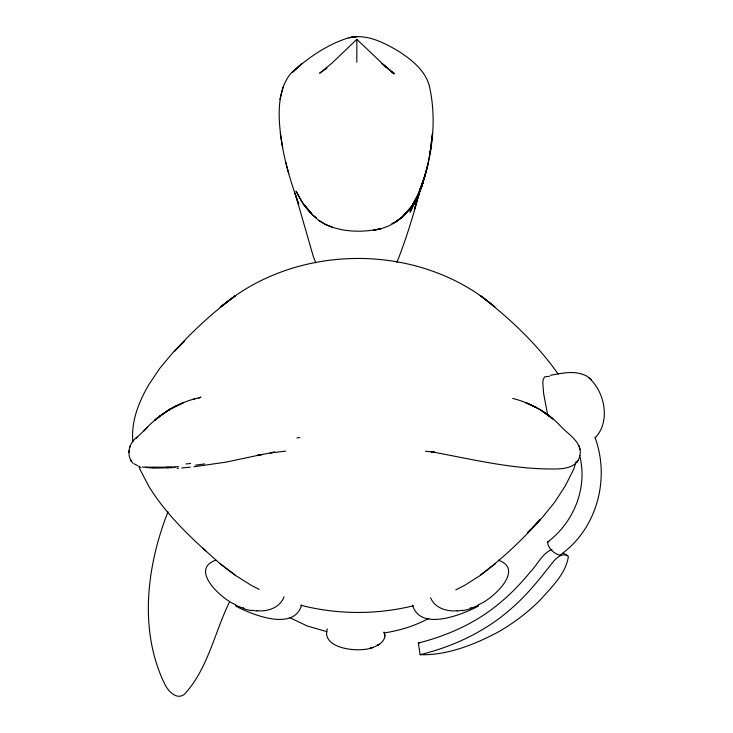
<?xml version="1.0" encoding="UTF-8"?>
<svg xmlns="http://www.w3.org/2000/svg" width="733" height="733" viewBox="0 0 733 733"><rect width="100%" height="100%" fill="white"/><g stroke="black" fill="none" stroke-linecap="round" stroke-linejoin="round"><path stroke-width="1.1" d="M356.834 62.332L356.852 39.325L386.227 67.299L381.866 63.459L394.29 73.437L390.698 71.22M132.985 463.274C125.829 455.651 128.779 442.457 137.364 437.07L135.981 438.279M128.971 452.508L128.999 451.785M128.999 451.391L129.026 450.694M422.3 183.873L415.245 202.784C430.812 166.519 438.087 125.05 429.401 86.173C425.332 70.597 412.166 60.188 399.32 51.722C384.321 42.761 366.94 33.516 348.917 37.695C326.982 44.475 307.53 58.099 290.726 73.557C280.327 86.283 278.76 103.371 279.282 119.204C280.611 148.46 288.775 176.864 298.752 204.232L294.684 192.568M425.534 451.244L434.513 452.096L431.077 451.73C469.945 458.812 508.665 468.451 548.44 468.955C559.517 469.184 577.109 469.606 579.895 455.642M579.867 455.853C582.946 442.256 567.956 434.412 560.461 425.919C547.606 412.34 530.738 403.013 512.679 398.404M384 631.974C387.922 640.569 377.385 646.497 370.467 648.155L372.95 647.376M301.584 605.146C293.75 632.139 250.732 614.052 235.724 606.063M428.045 163.459L421.493 187.135L410.068 212.249L418.754 194.043L422.336 183.846L415.428 204.315L421.319 185.98M430.839 148.093L427.183 168.141L421.493 187.135L413.586 204.819L418.754 194.043L425.369 174.573L422.694 182.829M420.577 187.85L414.392 209.739L420.614 187.749M283.158 87.181L279.951 99.376M422.052 183.8L418.662 195.445L420.641 187.749C414.319 212.323 406.943 236.64 397.744 260.307L396.782 262.35M422.767 180.996L419.276 192.944L422.052 183.763M575.973 461.918L573.664 469.267L565.39 485.722L554.469 502.545L541.916 517.965L532.47 527.641M129.521 447.863L130.098 446.076M167.994 511.716C146.756 565.958 138.5 630.719 165.007 684.659C168.324 691.219 176.653 700.327 184.386 694.325C207.815 669.082 214.549 632.661 229.301 602.37M580.069 457.071C587.435 488.856 573.463 522.62 547.67 542.017C547.588 548.192 554.185 553.635 559.81 555.284C596.754 529.602 610.461 478.97 594.921 437.244M284.038 596.845C280.107 607.684 267.591 611.863 256.953 610.763M411.424 207.192L418.955 192.861L409.665 210.004L418.158 195.29L423.335 181.967L416.326 199.22L418.158 195.29L411.424 207.192L401.052 218.361L411.424 207.192L401.721 217.609M327.294 628.877C320.862 649.264 360.251 653.021 372.731 647.441M576.752 462.358L578.053 460.626M530.894 529.253L527.742 532.479L540.166 519.679C522.189 540.019 502.224 558.803 480.445 575.02M147.498 427.22L143.769 430.931C157.476 415.886 174.784 403.938 194.703 398.908M356.852 39.325L331.967 63.148L319.643 73.254L326.964 68.178M136.833 437.519L145.088 429.63M300.163 65.191L292.385 72.338L301.712 63.853M595.663 437.244C611.313 420.476 604.212 389.232 586.886 376.194C575.607 370.046 562.431 373.051 550.483 375.323M235.293 295.94C213.138 312.166 192.816 330.986 174.344 351.281L184.725 340.882L172.603 352.994L159.702 368.415L148.46 385.246C138.665 402.307 130.85 421.814 132.911 441.862M220.166 307.209L235.54 295.546L221.082 306.651C297.048 242.531 419.074 242.192 494.839 306.843L480.197 295.546C509.38 318.131 536.968 343.75 558.17 374.114M495.334 563.759L479.968 575.634L464.484 585.438L455.816 589.827M395.912 221.586C411.726 210.224 396.544 222.017 391.935 223.501M397.185 220.66L402.16 217.188L412.157 205.762L402.298 217.16L395.765 222.145L388.756 225.956L381.233 228.669L373.464 230.281L380.794 228.742C362.707 232.59 342.778 232.416 325.736 224.536C311.901 217.756 302.72 204.544 296.04 191.093L302.903 203.453L312.606 215.026L302.628 203.096L308.712 210.133M377.376 645.397L379.254 644.243L377.596 645.269M428.814 618.313C414.896 626.028 399.412 630.646 383.716 632.991M478.438 606.063C463.43 614.052 420.412 632.139 412.578 605.146M478.53 604.688C492.439 599.392 525.176 569.349 498.358 560.204M563.228 552.939L568.387 556.484C565.849 573.893 551.408 587.316 540.139 600.052C527.036 613.182 512.037 624.388 495.792 633.321C472.62 645.306 446.379 655.494 420.119 654.697L418.351 643.043C446.589 635.85 473.93 623.92 496.736 605.504C509.059 595.737 520.091 584.421 530.06 572.271C537.371 564.859 542.044 553.672 551.94 549.31M420.119 654.697C454.029 646.387 486.529 630.994 512.559 607.446C527.467 594.454 539.754 578.887 551.931 563.402C555.495 558.72 561.368 552.655 567.782 555.559M547.67 542.017L548.843 541.531M470.98 607.813L470.192 608.078M200.869 397.249L192.541 399.522M198.689 397.845L200.732 397.286L198.817 397.781M215.804 560.204C188.986 569.349 221.723 599.392 235.632 604.688M413.293 605.788C377.174 614.675 339.003 614.666 302.885 605.788L300.796 605.165M257.201 455.431L262.496 454.414L225.59 462.193L193.961 466.756M257.246 455.431L274.646 452.114L270.056 452.939L285.705 451.116M204.589 463.925L195.61 465.171M296.874 437.94L299.834 437.546M190.314 467.15L181.747 467.947M177.029 468.314L178.568 468.204M167.481 467.819L153.05 468.121L142.294 466.985M457.209 610.763C446.956 611.753 434.77 608.078 430.583 597.78M166.07 467.196L147.984 467.123M549.512 376.276L544.784 376.789L543.3 379.126L542.805 382.69L543.62 393.447L547.808 415.666M419.102 643.308L418.351 643.043M326.991 631.699L307.319 626.019L289.572 617.562M140.965 467.37L139.389 466.921M243.97 608.078L243.182 607.813M137.841 465.748L134.047 463.769M333.167 227.615L325.599 224.472L318.928 220.532M259.198 589.341L251.428 585.438L235.769 575.634L220.166 563.759C193.86 540.551 167.39 516.563 148.881 486.41L139.939 469.267L138.913 466.115M530.472 404.744L540.459 409.802L552.856 418.827L540.459 409.802M313.971 215.804L316.665 217.811M220.166 563.759L235.54 575.414M591.311 379.602L589.231 377.797M381.866 63.459L393.942 74.088M202.922 548.22L206.037 551.014M310.169 211.8L311.617 213.468M130.584 459.793L131.07 460.691M315.721 262.799L313.348 256.605L295.811 195.748M578.914 445.49L580.069 449.521M285.513 161.425L288.701 173.675M280.336 133.04L282.672 148.011M384.852 634.851L384.898 636.226M190.543 463.458A153.49 31.409 0.9 0 1 185.953 463.962M178.467 466.564A54.718 4.847 -2.8 0 1 173.263 466.994M175.013 467.388A33.975 3.299 -2.7 0 1 167.628 467.92M172.108 466.729A31.922 2.923 -2.7 0 1 167.958 467.003M167.93 466.985A25.948 2.382 -2.7 0 1 166.006 467.095M147.296 467.205A38.373 3.967 -3.1 0 1 145.702 467.013M256.999 610.937A71.128 49.459 58.4 0 1 251.483 610.241M251.556 610.653A73.538 50.568 57 0 1 244.007 608.793M243.2 608.188A73.373 49.725 55.5 0 1 235.605 605.091M462.679 610.232A71.119 49.441 -58.4 0 1 457.172 610.928M470.155 608.793A73.538 50.568 -57 0 1 462.605 610.653M478.567 605.156A73.382 49.78 -55.6 0 1 470.962 608.243M431.682 139.966L429.978 153.912L432.552 133.094L431.682 139.966M160.316 415.638L154.461 420.55L160.316 415.638M159.684 416.197L157.027 418.314L170.56 408.812L159.684 416.197M174.83 406.513L167.133 410.874L183.186 402.811L174.83 406.513M356.641 36.65L348.908 37.74L356.641 36.65M532.076 405.514L525.873 402.729L536.327 407.521L532.076 405.514M550.51 416.894L544.454 412.367L550.51 416.894M130.841 460.269L131.344 461.167L130.841 460.269"/></g></svg>
